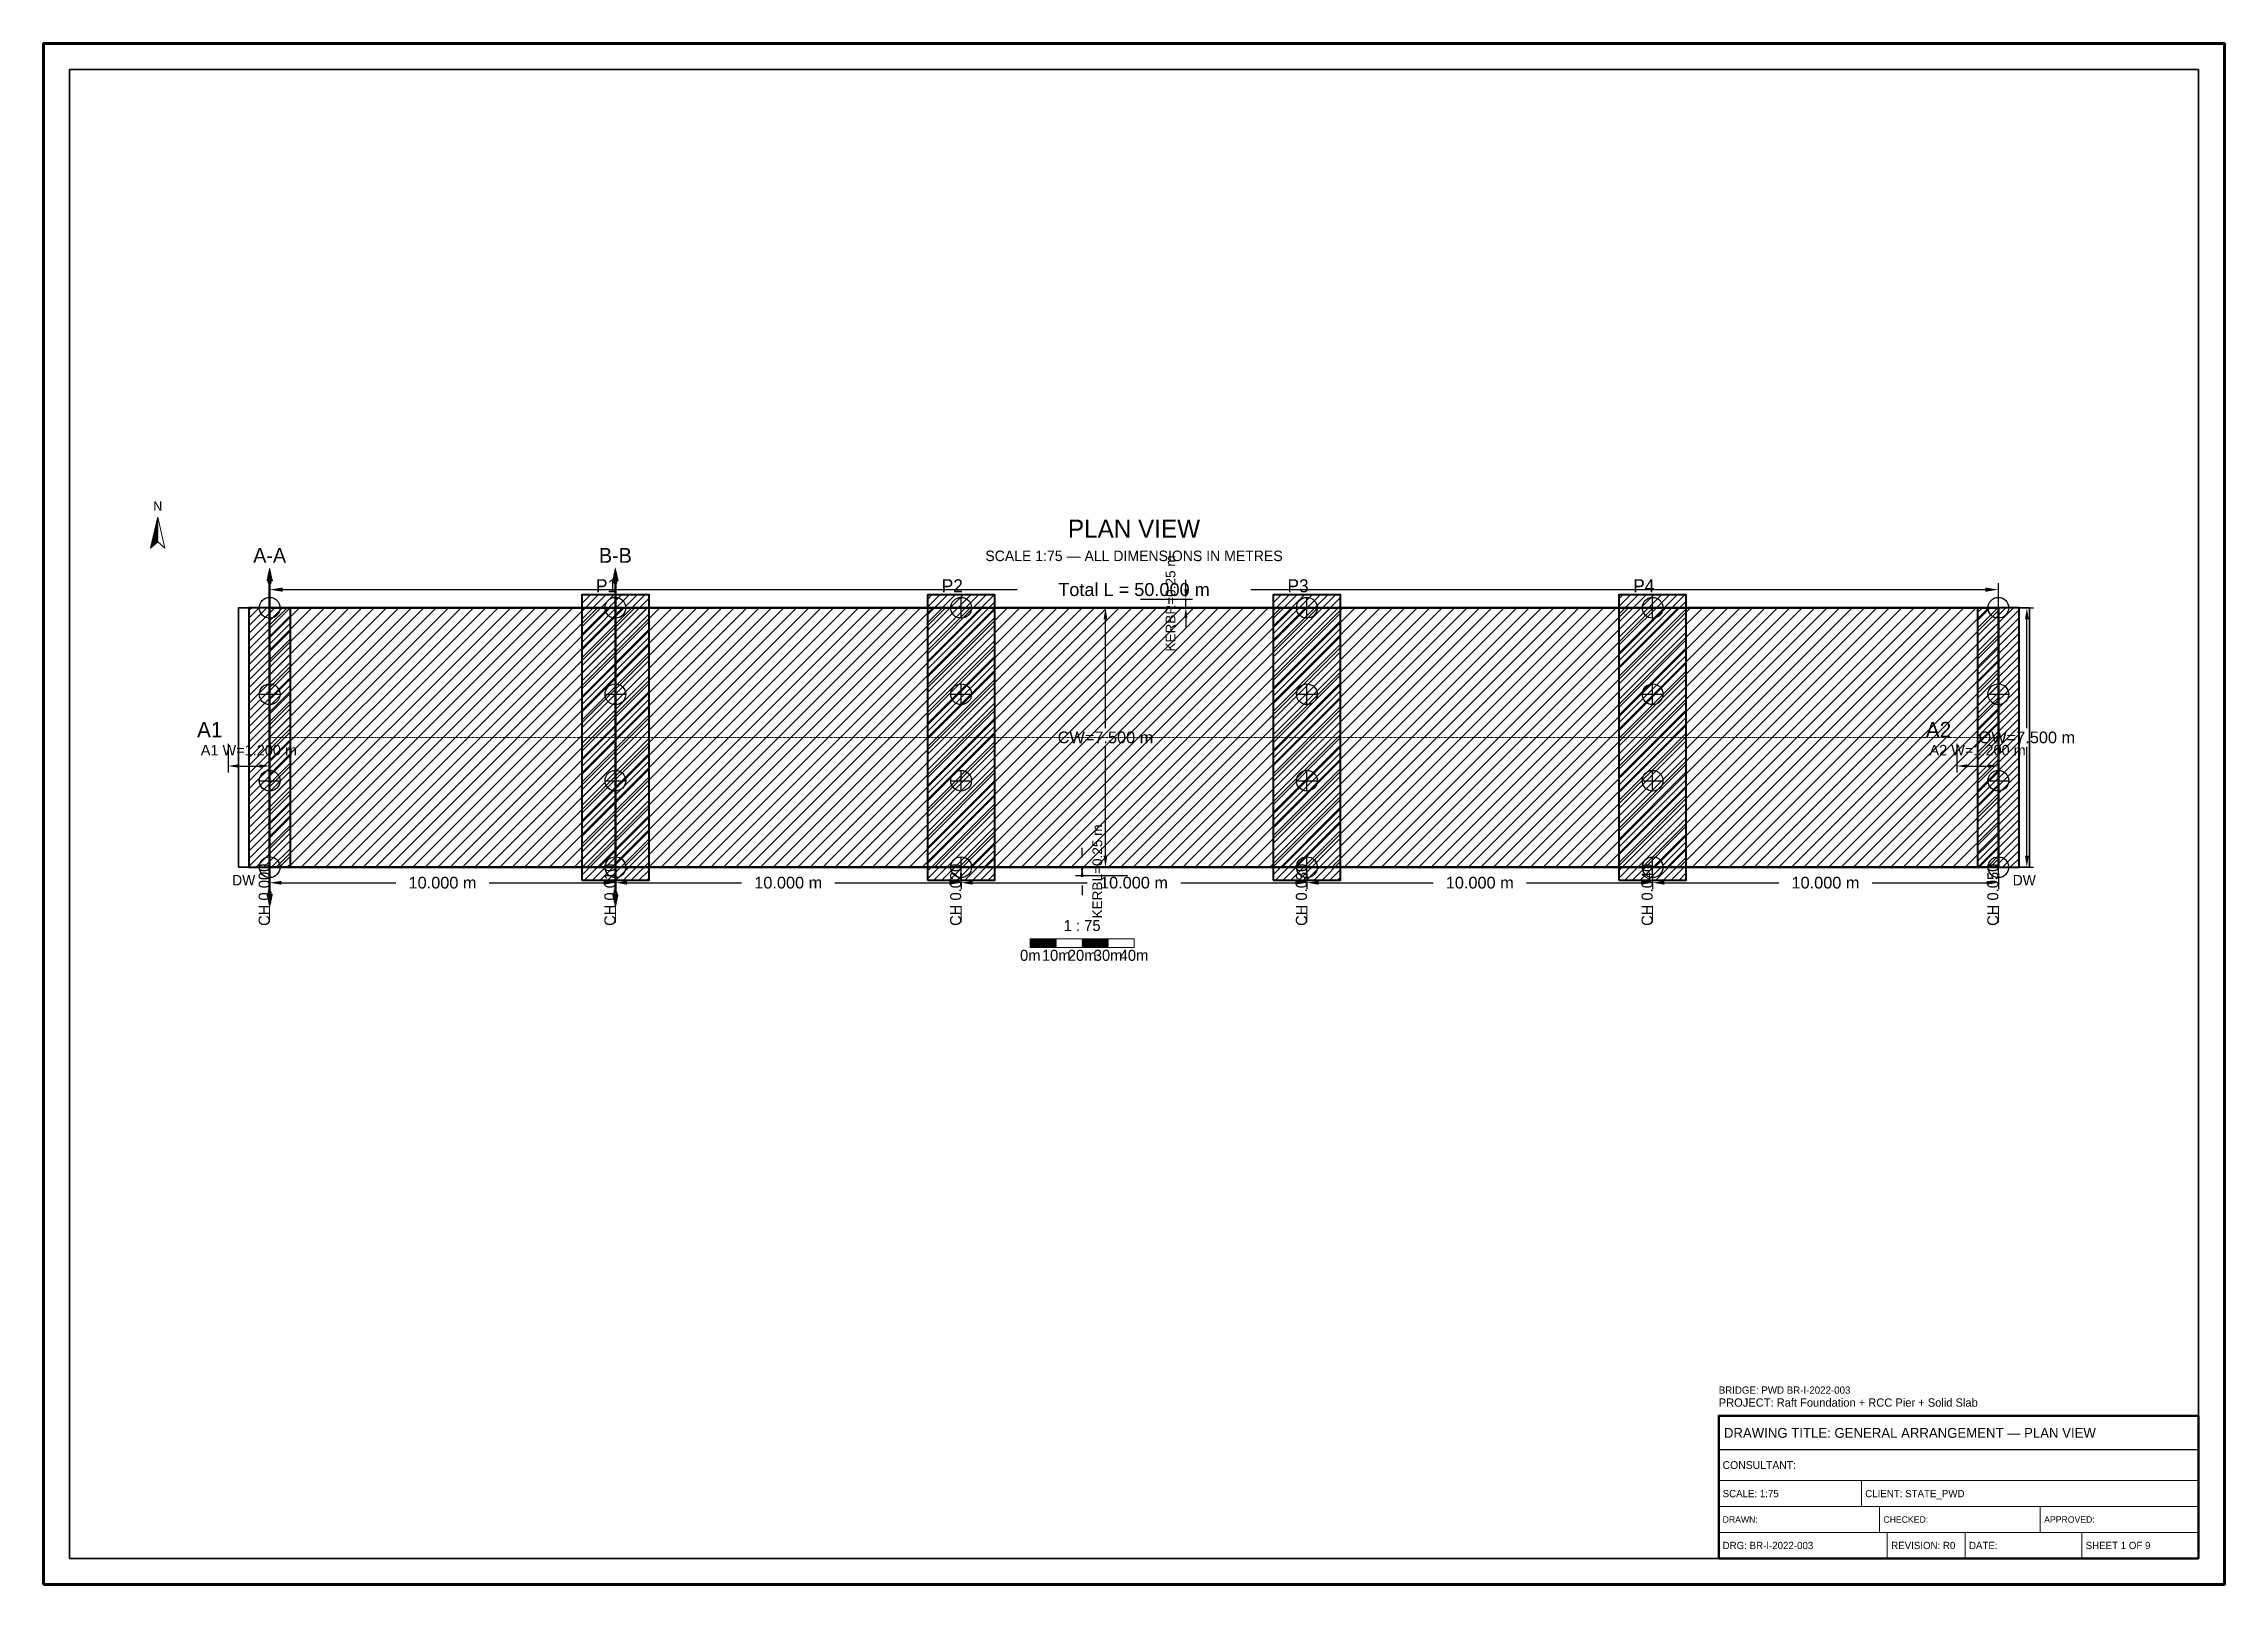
# Model space of a CAD drawing. Header units: metres. Extents: x 0 to 841, y 0 to 594.
import ezdxf
from ezdxf.enums import TextEntityAlignment as Align

# ---------------------------------------------------------------- set-up
doc = ezdxf.new("R2010")
doc.units = ezdxf.units.M
doc.linetypes.add('CENTER', pattern=[1.5, 0.75, -0.25, 0.25, -0.25])
doc.linetypes.add('DASHED', pattern=[0.5, 0.375, -0.125])
for name, color, linetype, lineweight in [('BORDER-INNER', 7, 'Continuous', 35), ('BORDER-OUTER', 7, 'Continuous', 70), ('CIVIL-CHAINAGE', 7, 'Continuous', 18), ('DIM-CHAINAGE', 3, 'Continuous', 18), ('DIM-LINEAR', 3, 'Continuous', 18), ('STRUC-CENTRE', 6, 'CENTER', 18), ('STRUC-HATCHING', 8, 'Continuous', 18), ('STRUC-OUTLINE', 1, 'Continuous', 50), ('STRUC-SECTION', 2, 'Continuous', 35), ('SUB-ABUT', 3, 'Continuous', 35), ('SUB-BEARING', 5, 'Continuous', 25), ('SUB-DIRT-WALL', 3, 'Continuous', 35), ('SUB-PIER', 2, 'Continuous', 35), ('SUPER-DECK', 2, 'Continuous', 50), ('SYM-NORTHARROW', 7, 'Continuous', 18), ('SYM-SCALE', 7, 'Continuous', 13), ('TEXT-GENERAL', 7, 'Continuous', 18), ('TEXT-HEADER', 7, 'Continuous', 25), ('TEXT-SPEC', 7, 'Continuous', 13), ('TEXT-TITLE', 7, 'Continuous', 25), ('TITLEBLK-BOX', 7, 'Continuous', 50), ('TITLEBLK-TEXT', 7, 'Continuous', 18)]:
    doc.layers.add(name, color=color, linetype=linetype, lineweight=lineweight)
doc.styles.add('BRIDGE_STD', font='Arial.ttf')
doc.dimstyles.new('pmb100', dxfattribs={"dimtxt": 2.5, "dimasz": 0.9375, "dimexe": 2.5, "dimexo": 2.5, "dimtad": 0, "dimtih": 1, "dimdec": 0, "dimtxsty": 'BRIDGE_STD', "dimcen": 2.5, "dimazin": 3, "dimtfac": 1, "dimtmove": 0, "dimatfit": 3})

msp = doc.modelspace()

# ---------------------------------------------------------------- hatches: boundary and pattern name
at = {"layer": 'STRUC-HATCHING'}
h = msp.add_hatch(dxfattribs=at)
h.set_pattern_fill('ANSI31', scale=1.06667)
h.paths.add_polyline_path([(87.17, 276.5), (753.83, 276.5), (753.83, 376.5), (87.17, 376.5)])
at = {"layer": 'STRUC-SECTION'}
h = msp.add_hatch(dxfattribs=at)
h.set_pattern_fill('SOLID')
h.paths.add_polyline_path([(86.12, 386.95), (88.22, 386.95), (87.17, 391.75)])
h = msp.add_hatch(dxfattribs=at)
h.set_pattern_fill('SOLID')
h.paths.add_polyline_path([(219.45, 386.95), (221.55, 386.95), (220.5, 391.75)])
h = msp.add_hatch(dxfattribs=at)
h.set_pattern_fill('SOLID')
h.paths.add_polyline_path([(86.12, 266.05), (88.22, 266.05), (87.17, 261.25)])
h = msp.add_hatch(dxfattribs=at)
h.set_pattern_fill('SOLID')
h.paths.add_polyline_path([(219.45, 266.05), (221.55, 266.05), (220.5, 261.25)])
at = {"layer": 'SUB-ABUT'}
h = msp.add_hatch(dxfattribs=at)
h.set_pattern_fill('ANSI31', scale=0.66667)
h.paths.add_polyline_path([(79.17, 276.5), (95.17, 276.5), (95.17, 376.5), (79.17, 376.5)])
h = msp.add_hatch(dxfattribs=at)
h.set_pattern_fill('ANSI31', scale=0.666667)
h.paths.add_polyline_path([(745.83, 276.5), (761.83, 276.5), (761.83, 376.5), (745.83, 376.5)])
at = {"layer": 'SUB-PIER'}
h = msp.add_hatch(dxfattribs=at)
h.set_pattern_fill('ANSI31', scale=0.666667)
h.paths.add_polyline_path([(207.5, 271.5), (233.5, 271.5), (233.5, 381.5), (207.5, 381.5)])
h = msp.add_hatch(dxfattribs=at)
h.set_pattern_fill('ANSI31', scale=0.666667)
h.paths.add_polyline_path([(340.83, 271.5), (366.83, 271.5), (366.83, 381.5), (340.83, 381.5)])
h = msp.add_hatch(dxfattribs=at)
h.set_pattern_fill('ANSI31', scale=0.666667)
h.paths.add_polyline_path([(474.17, 271.5), (500.17, 271.5), (500.17, 381.5), (474.17, 381.5)])
h = msp.add_hatch(dxfattribs=at)
h.set_pattern_fill('ANSI31', scale=0.666667)
h.paths.add_polyline_path([(607.5, 271.5), (633.5, 271.5), (633.5, 381.5), (607.5, 381.5)])
at = {"layer": 'SYM-NORTHARROW'}
h = msp.add_hatch(dxfattribs=at)
h.set_pattern_fill('SOLID')
h.paths.add_polyline_path([(44, 411.5), (41.2, 399.5), (44, 401.9)])
at = {"layer": 'SYM-SCALE'}
h = msp.add_hatch(dxfattribs=at)
h.set_pattern_fill('SOLID')
h.paths.add_polyline_path([(380.5, 245.5), (390.5, 245.5), (390.5, 248.9), (380.5, 248.9)])
h = msp.add_hatch(dxfattribs=at)
h.set_pattern_fill('SOLID')
h.paths.add_polyline_path([(400.5, 245.5), (410.5, 245.5), (410.5, 248.9), (400.5, 248.9)])

# ---------------------------------------------------------------- linework, layer by layer
at = {"layer": 'BORDER-INNER'}
msp.add_lwpolyline([(10, 10), (831, 10), (831, 584), (10, 584), (10, 10)], dxfattribs=at)
at = {"layer": 'BORDER-OUTER'}
msp.add_lwpolyline([(0, 0), (841, 0), (841, 594), (0, 594), (0, 0)], dxfattribs=at)
at = {"layer": 'CIVIL-CHAINAGE'}
for p, q in [((87.17, 261.5), (87.17, 255.12)), ((220.5, 261.5), (220.5, 255.12)), ((353.83, 261.5), (353.83, 255.12)), ((487.17, 261.5), (487.17, 255.12)), ((620.5, 261.5), (620.5, 255.12)), ((753.83, 261.5), (753.83, 255.12))]:
    msp.add_line(p, q, dxfattribs=at)
at = {"layer": 'STRUC-CENTRE'}
msp.add_line((87.17, 326.5), (753.83, 326.5), dxfattribs=at)
at = {"layer": 'STRUC-OUTLINE', "lineweight": 50}
msp.add_lwpolyline([(87.17, 276.5), (87.17, 376.5), (753.83, 376.5), (753.83, 276.5), (87.17, 276.5)], dxfattribs=at)
at = {"layer": 'STRUC-SECTION', "color": 1, "linetype": 'DASHED', "lineweight": 50}
for p, q in [((87.17, 386.5), (87.17, 266.5)), ((220.5, 386.5), (220.5, 266.5))]:
    msp.add_line(p, q, dxfattribs=at)
at = {"layer": 'STRUC-SECTION', "color": 1}
for points in [[(86.72, 386.05), (87.62, 386.05), (87.62, 386.95), (86.72, 386.95), (86.72, 386.05)], [(220.05, 386.05), (220.95, 386.05), (220.95, 386.95), (220.05, 386.95), (220.05, 386.05)], [(86.72, 266.05), (87.62, 266.05), (87.62, 266.95), (86.72, 266.95), (86.72, 266.05)], [(220.05, 266.05), (220.95, 266.05), (220.95, 266.95), (220.05, 266.95), (220.05, 266.05)]]:
    msp.add_lwpolyline(points, dxfattribs=at)
at = {"layer": 'SUB-ABUT', "lineweight": 40}
for points in [[(79.17, 276.5), (95.17, 276.5), (95.17, 376.5), (79.17, 376.5), (79.17, 276.5)], [(745.83, 276.5), (761.83, 276.5), (761.83, 376.5), (745.83, 376.5), (745.83, 276.5)]]:
    msp.add_lwpolyline(points, dxfattribs=at)
at = {"layer": 'SUB-BEARING'}
for p, q in [((87.17, 372.5), (87.17, 380.5)), ((220.5, 372.5), (220.5, 380.5)), ((353.83, 372.5), (353.83, 380.5)), ((487.17, 372.5), (487.17, 380.5)), ((620.5, 372.5), (620.5, 380.5)), ((753.83, 372.5), (753.83, 380.5)), ((83.17, 376.5), (91.17, 376.5)), ((216.5, 376.5), (224.5, 376.5)), ((349.83, 376.5), (357.83, 376.5)), ((483.17, 376.5), (491.17, 376.5)), ((616.5, 376.5), (624.5, 376.5)), ((749.83, 376.5), (757.83, 376.5)), ((87.17, 339.17), (87.17, 347.17)), ((220.5, 339.17), (220.5, 347.17)), ((353.83, 339.17), (353.83, 347.17)), ((487.17, 339.17), (487.17, 347.17)), ((620.5, 339.17), (620.5, 347.17)), ((753.83, 339.17), (753.83, 347.17)), ((83.17, 343.17), (91.17, 343.17)), ((216.5, 343.17), (224.5, 343.17)), ((349.83, 343.17), (357.83, 343.17)), ((483.17, 343.17), (491.17, 343.17)), ((616.5, 343.17), (624.5, 343.17)), ((749.83, 343.17), (757.83, 343.17)), ((87.17, 305.83), (87.17, 313.83)), ((220.5, 305.83), (220.5, 313.83)), ((353.83, 305.83), (353.83, 313.83)), ((487.17, 305.83), (487.17, 313.83)), ((620.5, 305.83), (620.5, 313.83)), ((753.83, 305.83), (753.83, 313.83)), ((83.17, 309.83), (91.17, 309.83)), ((216.5, 309.83), (224.5, 309.83)), ((349.83, 309.83), (357.83, 309.83)), ((483.17, 309.83), (491.17, 309.83)), ((616.5, 309.83), (624.5, 309.83)), ((749.83, 309.83), (757.83, 309.83)), ((87.17, 272.5), (87.17, 280.5)), ((220.5, 272.5), (220.5, 280.5)), ((353.83, 272.5), (353.83, 280.5)), ((487.17, 272.5), (487.17, 280.5)), ((620.5, 272.5), (620.5, 280.5)), ((753.83, 272.5), (753.83, 280.5)), ((83.17, 276.5), (91.17, 276.5)), ((216.5, 276.5), (224.5, 276.5)), ((349.83, 276.5), (357.83, 276.5)), ((483.17, 276.5), (491.17, 276.5)), ((616.5, 276.5), (624.5, 276.5)), ((749.83, 276.5), (757.83, 276.5))]:
    msp.add_line(p, q, dxfattribs=at)
for centre in [(87.17, 376.5), (220.5, 376.5), (353.83, 376.5), (487.17, 376.5), (620.5, 376.5), (753.83, 376.5), (87.17, 343.17), (220.5, 343.17), (353.83, 343.17), (487.17, 343.17), (620.5, 343.17), (753.83, 343.17), (87.17, 309.83), (220.5, 309.83), (353.83, 309.83), (487.17, 309.83), (620.5, 309.83), (753.83, 309.83), (87.17, 276.5), (220.5, 276.5), (353.83, 276.5), (487.17, 276.5), (620.5, 276.5), (753.83, 276.5)]:
    msp.add_circle(centre, 4, dxfattribs=at)
at = {"layer": 'SUB-DIRT-WALL', "lineweight": 35}
for points in [[(75.17, 276.5), (79.17, 276.5), (79.17, 376.5), (75.17, 376.5), (75.17, 276.5)], [(761.83, 276.5), (765.83, 276.5), (765.83, 376.5), (761.83, 376.5), (761.83, 276.5)]]:
    msp.add_lwpolyline(points, dxfattribs=at)
at = {"layer": 'SUB-PIER', "lineweight": 40}
for points in [[(207.5, 271.5), (233.5, 271.5), (233.5, 381.5), (207.5, 381.5), (207.5, 271.5)], [(340.83, 271.5), (366.83, 271.5), (366.83, 381.5), (340.83, 381.5), (340.83, 271.5)], [(474.17, 271.5), (500.17, 271.5), (500.17, 381.5), (474.17, 381.5), (474.17, 271.5)], [(607.5, 271.5), (633.5, 271.5), (633.5, 381.5), (607.5, 381.5), (607.5, 271.5)]]:
    msp.add_lwpolyline(points, dxfattribs=at)
at = {"layer": 'SUPER-DECK', "lineweight": 30}
msp.add_lwpolyline([(87.17, 276.5), (87.17, 376.5), (753.83, 376.5), (753.83, 276.5), (87.17, 276.5)], dxfattribs=at)
at = {"layer": 'SYM-NORTHARROW'}
msp.add_lwpolyline([(44, 411.5), (41.2, 399.5), (44, 401.9), (46.8, 399.5), (44, 411.5)], dxfattribs=at)
at = {"layer": 'SYM-SCALE'}
msp.add_lwpolyline([(380.5, 245.5), (420.5, 245.5), (420.5, 248.9), (380.5, 248.9), (380.5, 245.5)], dxfattribs=at)
at = {"layer": 'TITLEBLK-BOX', "lineweight": 50}
msp.add_lwpolyline([(646, 10), (831, 10), (831, 65), (646, 65), (646, 10)], dxfattribs=at)
at = {"layer": 'TITLEBLK-BOX', "lineweight": 30}
msp.add_lwpolyline([(646, 52), (831, 52), (831, 65), (646, 65), (646, 52)], dxfattribs=at)
at = {"layer": 'TITLEBLK-BOX', "lineweight": 18}
for points in [[(646, 40), (831, 40), (831, 52), (646, 52), (646, 40)], [(646, 30), (701, 30), (701, 40), (646, 40), (646, 30)], [(701, 30), (831, 30), (831, 40), (701, 40), (701, 30)], [(646, 20), (708, 20), (708, 30), (646, 30), (646, 20)], [(708, 20), (770, 20), (770, 30), (708, 30), (708, 20)], [(770, 20), (831, 20), (831, 30), (770, 30), (770, 20)], [(646, 10), (711, 10), (711, 20), (646, 20), (646, 10)], [(711, 10), (741, 10), (741, 20), (711, 20), (711, 10)], [(741, 10), (786, 10), (786, 20), (741, 20), (741, 10)], [(786, 10), (831, 10), (831, 20), (786, 20), (786, 10)]]:
    msp.add_lwpolyline(points, dxfattribs=at)

# ---------------------------------------------------------------- texts
at = {"layer": 'DIM-CHAINAGE'}
for s, p in [('CH 0.000', (87.17, 253.85)), ('CH 0.010', (220.5, 253.85)), ('CH 0.020', (353.83, 253.85)), ('CH 0.030', (487.17, 253.85)), ('CH 0.040', (620.5, 253.85)), ('CH 0.050', (753.83, 253.85))]:
    msp.add_text(s, height=4.25, rotation=90, dxfattribs=at).set_placement(p)
at = {"layer": 'SYM-NORTHARROW'}
msp.add_text('N', height=3.6, dxfattribs=at).set_placement((44, 413.9), align=Align.CENTER)
at = {"layer": 'TEXT-GENERAL'}
for s, height, p in [('P1', 5, (213, 382.5)), ('P2', 5, (346.33, 382.5)), ('P3', 5, (479.67, 382.5)), ('P4', 5, (613, 382.5)), ('A1', 6, (59.17, 326.5)), ('A2', 6, (725.83, 326.5))]:
    msp.add_text(s, height=height, dxfattribs=at).set_placement(p)
for s, p in [('1 : 75', (400.5, 251.88)), ('0m', (380.5, 240.4)), ('10m', (390.5, 240.4)), ('20m', (400.5, 240.4)), ('30m', (410.5, 240.4)), ('40m', (420.5, 240.4))]:
    msp.add_text(s, height=4.25, dxfattribs=at).set_placement(p, align=Align.CENTER)
at = {"layer": 'TEXT-HEADER'}
msp.add_text('PLAN VIEW', height=7, dxfattribs=at).set_placement((420.5, 403.5), align=Align.CENTER)
at = {"layer": 'TEXT-HEADER', "color": 1}
for s, p in [('A-A', (87.17, 393.85)), ('B-B', (220.5, 393.85))]:
    msp.add_text(s, height=5.7, dxfattribs=at).set_placement(p, align=Align.CENTER)
at = {"layer": 'TEXT-SPEC', "color": 8}
msp.add_text('SCALE 1:75 — ALL DIMENSIONS IN METRES', height=4.05, dxfattribs=at).set_placement((420.5, 394.5), align=Align.CENTER)
at = {"layer": 'TEXT-SPEC'}
for p in [(77.17, 269.5), (763.83, 269.5)]:
    msp.add_text('DW', height=4, dxfattribs=at).set_placement(p, align=Align.CENTER)
at = {"layer": 'TEXT-TITLE'}
for s, height, p in [('PROJECT: Raft Foundation + RCC Pier + Solid Slab', 3.2, (646, 68.5)), ('DRAWING TITLE: GENERAL ARRANGEMENT — PLAN VIEW', 3.8, (648, 56.5))]:
    msp.add_text(s, height=height, dxfattribs=at).set_placement(p)
at = {"layer": 'TITLEBLK-TEXT'}
for s, height, p in [('BRIDGE: PWD BR-I-2022-003', 2.8, (646, 73.5)), ('CONSULTANT: ', 3, (647.5, 44.5)), ('SCALE: 1:75', 2.8, (647.5, 33.6)), ('CLIENT: STATE_PWD', 2.8, (702.5, 33.6)), ('DRAWN: ', 2.5, (647.5, 23.75)), ('CHECKED: ', 2.5, (709.5, 23.75)), ('APPROVED: ', 2.5, (771.5, 23.75)), ('DRG: BR-I-2022-003', 2.8, (647.5, 13.6)), ('REVISION: R0', 2.8, (712.5, 13.6)), ('DATE: ', 2.8, (742.5, 13.6)), ('SHEET 1 OF 9', 2.8, (787.5, 13.6))]:
    msp.add_text(s, height=height, dxfattribs=at).set_placement(p)

# ---------------------------------------------------------------- dimensions: what is measured, and where the dimension line sits
at = {"layer": 'DIM-LINEAR'}
for base, p1, p2, text, override in [((87.17, 383.5), (87.17, 376.5), (753.83, 376.5), 'Total L = 50.000 m', {"dimtxt": 5, "dimasz": 5, "dimgap": 2, "dimclrt": 3}), ((71.17, 315.5), (71.17, 326.5), (87.17, 326.5), 'A1 W=1.200 m', {"dimtxt": 4, "dimasz": 4, "dimgap": 1.6, "dimclrt": 3}), ((737.83, 315.5), (737.83, 326.5), (753.83, 326.5), 'A2 W=1.200 m', {"dimtxt": 4, "dimasz": 4, "dimgap": 1.6, "dimclrt": 3}), ((87.17, 270.5), (87.17, 276.5), (220.5, 276.5), '10.000 m', {"dimtxt": 4.5, "dimasz": 4.5, "dimgap": 1.8, "dimclrt": 3}), ((220.5, 270.5), (220.5, 276.5), (353.83, 276.5), '10.000 m', {"dimtxt": 4.5, "dimasz": 4.5, "dimgap": 1.8, "dimclrt": 3}), ((353.83, 270.5), (353.83, 276.5), (487.17, 276.5), '10.000 m', {"dimtxt": 4.5, "dimasz": 4.5, "dimgap": 1.8, "dimclrt": 3}), ((487.17, 270.5), (487.17, 276.5), (620.5, 276.5), '10.000 m', {"dimtxt": 4.5, "dimasz": 4.5, "dimgap": 1.8, "dimclrt": 3}), ((620.5, 270.5), (620.5, 276.5), (753.83, 276.5), '10.000 m', {"dimtxt": 4.5, "dimasz": 4.5, "dimgap": 1.8, "dimclrt": 3})]:
    msp.add_linear_dim(base=base, p1=p1, p2=p2, text=text, dimstyle='pmb100', override=override, dxfattribs=at).render()
for base, p1, p2, text, override in [((440.5, 376.5), (420.5, 376.5), (420.5, 379.83), 'KERBR=0.25 m', {"dimtxt": 3.75, "dimasz": 3.75, "dimgap": 1.5, "dimclrt": 3}), ((409.5, 276.5), (420.5, 276.5), (420.5, 376.5), 'CW=7.500 m', {"dimtxt": 4.5, "dimasz": 4.5, "dimgap": 1.8, "dimclrt": 3}), ((764.83, 276.5), (753.83, 276.5), (753.83, 376.5), 'OW=7.500 m', {"dimtxt": 4.5, "dimasz": 4.5, "dimgap": 1.8, "dimclrt": 3}), ((400.5, 276.5), (420.5, 276.5), (420.5, 273.17), 'KERBL=0.25 m', {"dimtxt": 3.75, "dimasz": 3.75, "dimgap": 1.5, "dimclrt": 3})]:
    msp.add_linear_dim(base=base, p1=p1, p2=p2, angle=90, text=text, dimstyle='pmb100', override=override, dxfattribs=at).render()

doc.saveas('drawing.dxf')
